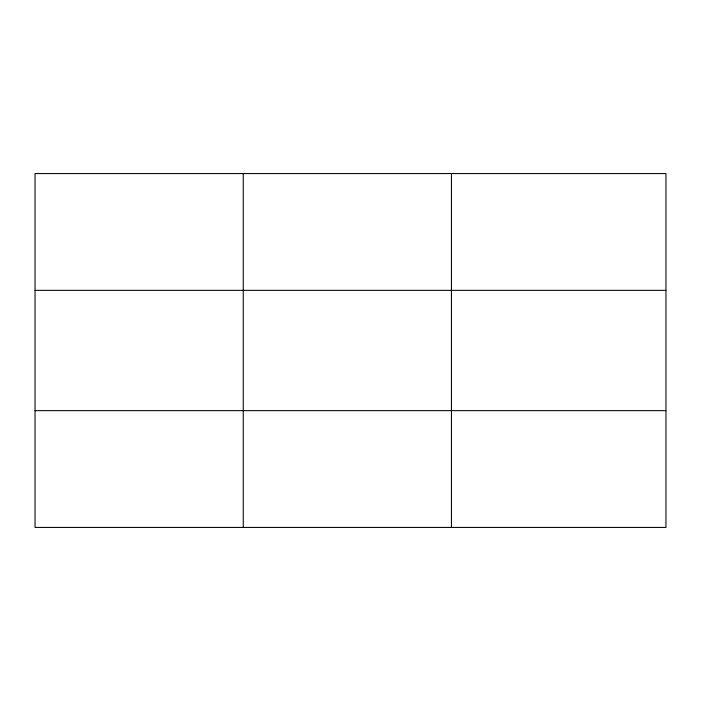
<?xml version="1.0" encoding="UTF-8"?>
<svg xmlns="http://www.w3.org/2000/svg" width="701" height="701" viewBox="0 0 701 701"><rect width="100%" height="100%" fill="white"/><g stroke="black" fill="none" stroke-linecap="round" stroke-linejoin="round"><path stroke-width="1.05" d="M243.247 173.568L243.247 527.432M451.444 173.568L451.444 527.432M665.95 410.655L665.95 527.432L35.05 527.432L35.05 173.568L665.95 173.568L665.95 410.655L35.05 410.655M35.05 290.345L665.95 290.345"/></g></svg>
